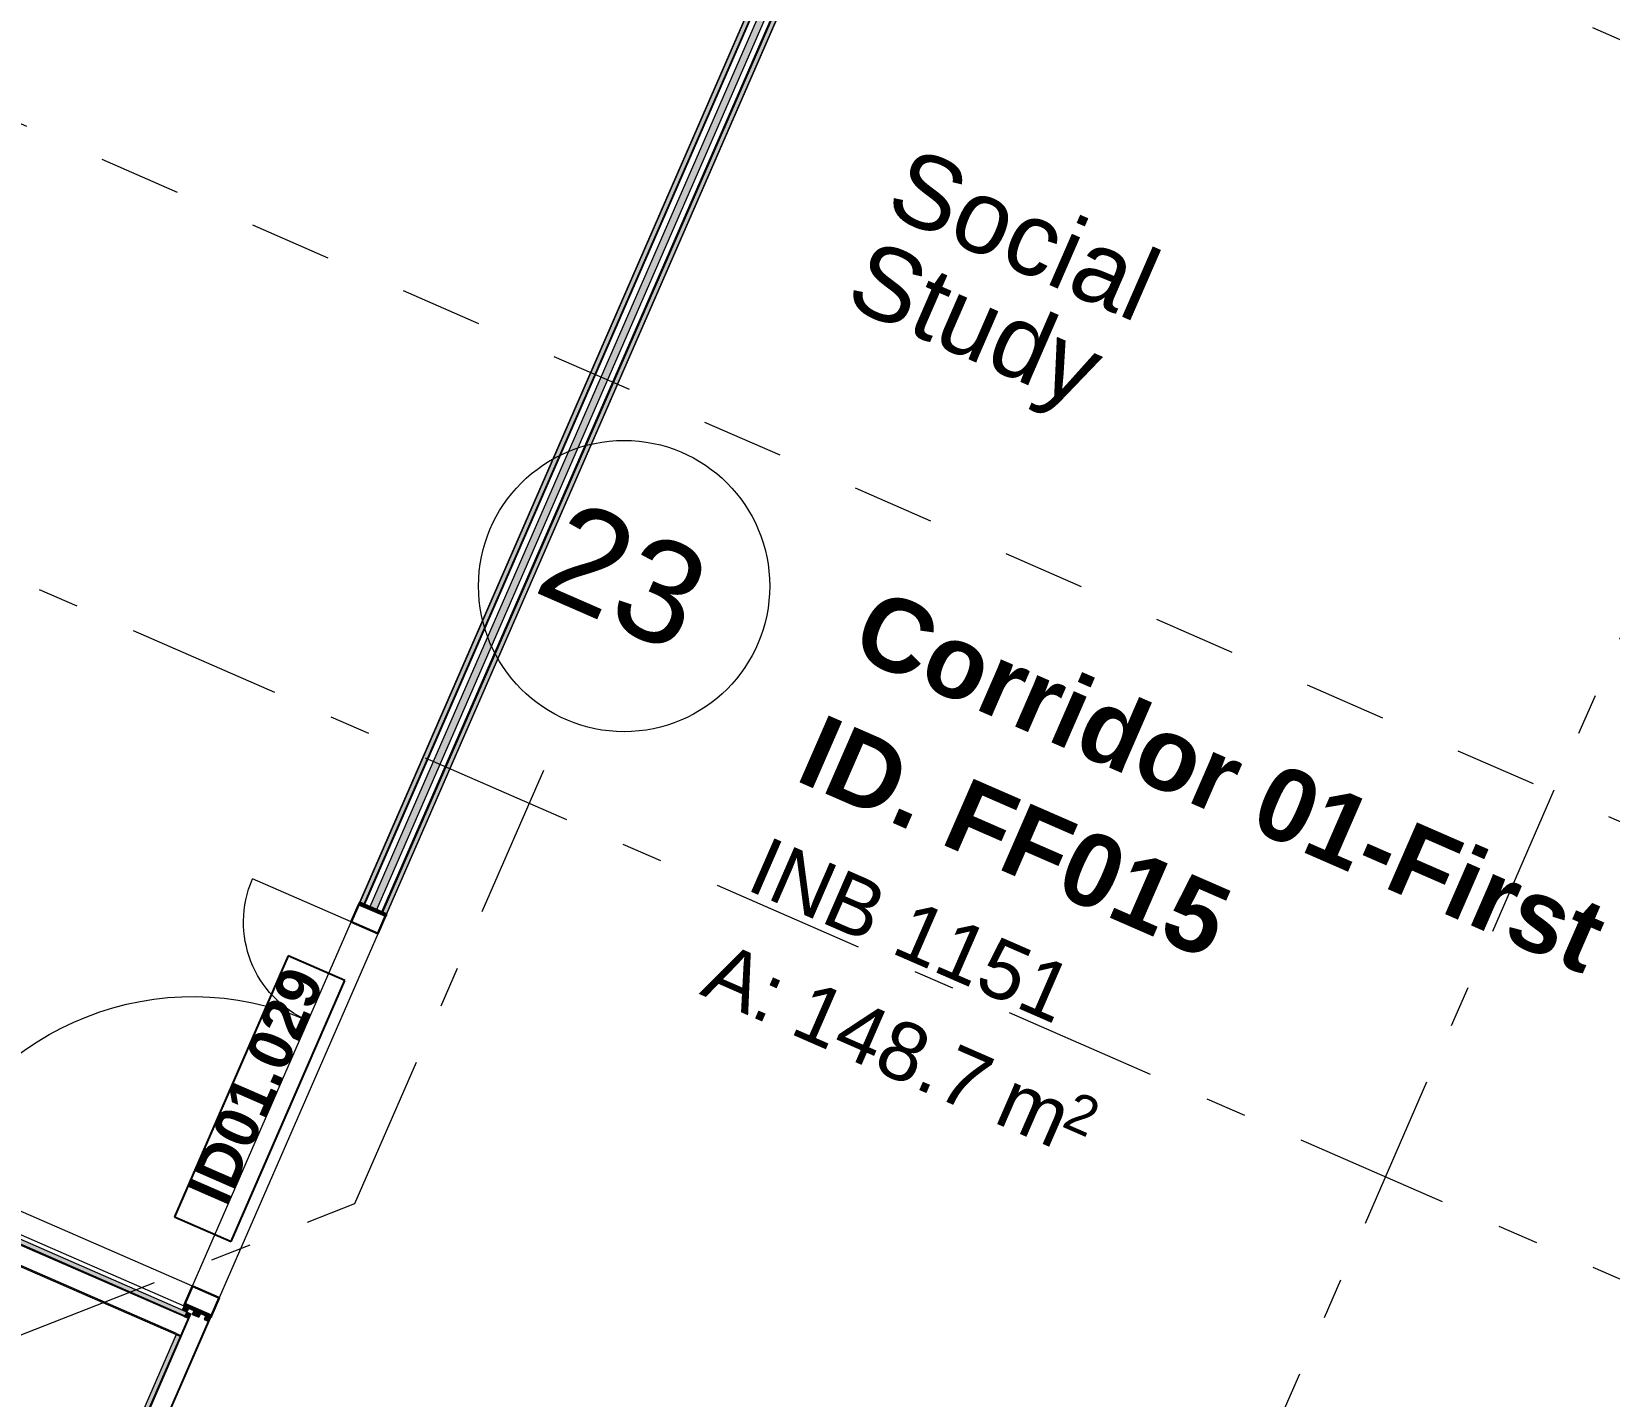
# Model space of a CAD drawing. Header units: millimetres. Extents: x -50172 to 90294, y -80883 to 25069.
# Drawn here: x -12925 to -7507, y -30764 to -26079 of the extents above; entities that cross this region are included whole.
import ezdxf
from ezdxf.enums import TextEntityAlignment as Align

# ---------------------------------------------------------------- set-up
doc = ezdxf.new("R2010")
doc.units = ezdxf.units.MM
doc.header["$MEASUREMENT"] = 0
doc.linetypes.add('Dashed', pattern=[564.444447, 282.222223, -282.222223])
doc.linetypes.add('Double Dashed', pattern=[1093.611073, 529.166651, -211.666656, 141.111112, -211.666656])
for name, color, linetype in [('A-25-M_Wall_Int', 7, 'Continuous'), ('A-95-MC_Marker_Section_P2.Marker', 7, 'Continuous'), ('New_A-05-M_Gross_Int_Circulation', 7, 'Continuous'), ('New_A-15-MG_Structural_Grid_Phase_2', 7, 'Continuous'), ('New_A-25-M_Wall_Int', 7, 'Continuous'), ('New_A-35-M_FFE-Zone', 7, 'Continuous'), ('New_ArchiCAD Door Markers', 7, 'Continuous'), ('New_ArchiCAD Doors', 7, 'Continuous')]:
    doc.layers.add(name, color=color, linetype=linetype)
for name, color, linetype, lineweight in [('A-25-M_Wall_Int_Pen_No__1', 7, 'Continuous', 13), ('A-95-MC_Marker_Section_P2.Marker_Pen_No__1', 7, 'Continuous', 13), ('New_A-25-M_Wall_Int_Pen_No__1', 7, 'Continuous', 13), ('New_A-95-P_Text_1_50_GA_Pen_No__1', 7, 'Continuous', 13), ('New_ArchiCAD Door Markers_Pen_No__1', 7, 'Continuous', 13), ('New_ArchiCAD Door Markers_Pen_No__5', 7, 'Continuous', 25), ('New_ArchiCAD Doors_Pen_No__1', 7, 'Continuous', 13), ('New_ArchiCAD Zone Stamps_Pen_No__9', 7, 'Continuous', 13)]:
    doc.layers.add(name, color=color, linetype=linetype, lineweight=lineweight)
for name, color, linetype, lineweight, true_color in [('A-25-M_Wall_Int_Pen_No__107', 7, 'Continuous', 15, 0xa6a6a6), ('New_A-05-M_Gross_Int_Circulation_Pen_No__74', 7, 'Continuous', 20, 0x606060), ('New_A-15-MG_Structural_Grid_Phase_2_Pen_No__222', 7, 'Continuous', 13, 0x65af33), ('New_A-25-M_Wall_Int_Pen_No__107', 7, 'Continuous', 15, 0xa6a6a6), ('New_A-35-M_FFE-Zone_Pen_No__74', 7, 'Continuous', 20, 0x606060), ('New_ArchiCAD Doors_Pen_No__43', 7, 'Continuous', 30, 0x444444), ('New_ArchiCAD Doors_Pen_No__63', 7, 'Continuous', 20, 0x606060)]:
    doc.layers.add(name, color=color, linetype=linetype, lineweight=lineweight, true_color=true_color)
doc.styles.add('GENERATED_STYLE_1', font='')
doc.styles.add('GENERATED_STYLE_2', font='')
doc.styles.add('GENERATED_STYLE_3', font='')
doc.styles.add('GENERATED_STYLE_4', font='')
doc.styles.get('GENERATED_STYLE_1').set_extended_font_data('Arial', bold=True)
doc.styles.get('GENERATED_STYLE_2').set_extended_font_data('Swis721 BT', bold=True)
doc.styles.get('GENERATED_STYLE_3').set_extended_font_data('Arial')
doc.styles.get('GENERATED_STYLE_4').set_extended_font_data('Swis721 BT')

# ---------------------------------------------------------------- blocks, each defined once
blk = doc.blocks.new('Corridor 01-First_INB 1151_10_1', base_point=(-9240.8, -29522.2))
at = {"layer": 'New_A-05-M_Gross_Int_Circulation_Pen_No__74', "linetype": 'Continuous'}
blk.add_line((-8283, -21256.9), (-12748.2, -31496.9), dxfattribs=at)
at = {"layer": 'New_ArchiCAD Zone Stamps_Pen_No__9'}
for tag, height, style, p in [('ROOM_NAME', 250, 'GENERATED_STYLE_1', (-10021.4, -27985.4)), ('zoneNameLine2', 250, 'GENERATED_STYLE_1', (-10209.8, -28417.5)), ('ROOM_NUMBER', 200, 'GENERATED_STYLE_3', (-10398.2, -28838.2)), ('measuredAreaCode', 200, 'GENERATED_STYLE_3', (-10555.2, -29198.4)), ('DUMMY_649', 200, 'GENERATED_STYLE_3', (-10247.8, -29332.4)), ('DUMMY_650', 200, 'GENERATED_STYLE_3', (-9618.7, -29606.8)), ('DUMMY_651', 133.3, 'GENERATED_STYLE_3', (-9339.4, -29713.3))]:
    blk.add_attdef(tag, text='', height=height, rotation=336.4404, dxfattribs=dict(at, style=style)).set_placement(p, align=Align.TOP_LEFT)
blk = doc.blocks.new('Computer Lab E (PG)_INB 1101_11_1', base_point=(-15404.6, -22880.3))
at = {"layer": 'New_A-35-M_FFE-Zone_Pen_No__74', "linetype": 'Continuous'}
for p, q in [((-12402.4, -30453.4), (-8386.8, -21244.5)), ((-13046.7, -30172.5), (-12402.4, -30453.4))]:
    blk.add_line(p, q, dxfattribs=at)
at = {"layer": 'New_ArchiCAD Zone Stamps_Pen_No__9'}
for tag, height, style, p in [('ROOM_NAME', 250, 'GENERATED_STYLE_1', (-16534.2, -21191.3)), ('zoneNameLine2', 250, 'GENERATED_STYLE_1', (-16722.6, -21623.4)), ('ROOM_NUMBER', 200, 'GENERATED_STYLE_3', (-16911.1, -22044.1)), ('measuredAreaCode', 200, 'GENERATED_STYLE_3', (-17068.1, -22404.2)), ('DUMMY_649', 200, 'GENERATED_STYLE_3', (-16760.7, -22538.3)), ('DUMMY_650', 200, 'GENERATED_STYLE_3', (-16271.3, -22751.7)), ('DUMMY_651', 133.3, 'GENERATED_STYLE_3', (-15992.1, -22858.2))]:
    blk.add_attdef(tag, text='', height=height, rotation=336.4404, dxfattribs=dict(at, style=style)).set_placement(p, align=Align.TOP_LEFT)
blk = doc.blocks.new('*X429')
at = {"layer": 'New_A-25-M_Wall_Int_Pen_No__107', "linetype": 'Continuous'}
blk.add_hatch(color=256, dxfattribs=at).paths.add_polyline_path([(-12367.1, -30467.8), (-12373.5, -30482.4), (-12350.6, -30492.4), (-12344.2, -30477.8)])
blk = doc.blocks.new('*X430')
at = {"layer": 'New_A-25-M_Wall_Int_Pen_No__107', "linetype": 'Continuous'}
blk.add_hatch(color=256, dxfattribs=at).paths.add_polyline_path([(-8315.2, -21175.4), (-11763.5, -29083.7), (-11740.6, -29093.7), (-8302.2, -21208.3)])
blk = doc.blocks.new('Double Door Asymmetric 19_7')
at = {"layer": 'New_ArchiCAD Doors_Pen_No__1', "linetype": 'Continuous'}
for p, q in [((-755, -15), (-755, 0)), ((755, -15), (755, 0)), ((-755, -18), (-755, -15)), ((-755, -38), (-755, -18)), ((-755, -63), (-755, -38)), ((755, -18), (755, -15)), ((755, -38), (755, -18)), ((755, -63), (755, -38)), ((-755, -82), (-755, -63)), ((-755, -85), (-755, -82)), ((-755, -100), (-755, -85)), ((755, -82), (755, -63)), ((755, -85), (755, -82)), ((755, -100), (755, -85))]:
    blk.add_line(p, q, dxfattribs=at)
at = {"layer": 'New_ArchiCAD Doors_Pen_No__43', "linetype": 'Continuous'}
for p, q in [((-748, 0), (-755, 0)), ((-755, 0), (-755, -100)), ((-682, 0), (-748, 0)), ((-748, 0), (-748, -100)), ((-682, -100), (-682, 0)), ((748, 0), (682, 0)), ((682, 0), (682, -100)), ((748, 0), (755, 0)), ((748, -100), (748, 0)), ((755, 0), (755, -100)), ((-748, -100), (-755, -100)), ((-748, -100), (-682, -100)), ((682, -100), (748, -100)), ((748, -100), (755, -100))]:
    blk.add_line(p, q, dxfattribs=at)
at = {"layer": 'New_ArchiCAD Doors_Pen_No__63', "linetype": 'Continuous'}
for p, q in [((682, 0), (682, 994)), ((-682, 0), (-682, 370))]:
    blk.add_line(p, q, dxfattribs=at)
for centre, radius, start, end in [((682, 0), 994, 90, 180), ((-682, 0), 370, 0, 90)]:
    blk.add_arc(centre, radius, start, end, dxfattribs=at)
blk = doc.blocks.new('Door Stamp 17_32')
at = {"layer": 'New_ArchiCAD Door Markers_Pen_No__5', "linetype": 'Continuous'}
for p, q in [((488.6, -40), (-488.6, -40)), ((-488.6, -40), (-488.6, -251.8)), ((488.6, -40), (-488.6, -40)), ((488.6, -251.8), (488.6, -40)), ((-488.6, -251.8), (488.6, -251.8))]:
    blk.add_line(p, q, dxfattribs=at)
at = {"layer": 'New_ArchiCAD Door Markers_Pen_No__1', "style": 'GENERATED_STYLE_2'}
blk.add_attdef('AC_WIDO_ID', text='', height=150, rotation=180, dxfattribs=at).set_placement((429.7, 4.2), align=Align.BOTTOM_LEFT)
blk = doc.blocks.new('Wall_84_1', base_point=(-8283.1, -21257))
at = {"layer": 'New_A-25-M_Wall_Int_Pen_No__107', "linetype": 'Continuous', "lineweight": 0, "true_color": 0x535353}
for points in [[(-11784.6, -29074.5), (-11781.9, -29075.7), (-8325.5, -21149.1), (-8326.5, -21146.5), (-8327.4, -21146.1)], [(-8622.1, -21989.3), (-11723.2, -29101.3), (-11720.5, -29102.5), (-8619.3, -21990.5)], [(-12388.2, -30458.6), (-12394.5, -30473.2), (-12391.8, -30474.4), (-12385.4, -30459.8)], [(-12326.8, -30485.4), (-12333.1, -30500), (-12330.4, -30501.2), (-12324, -30486.6)]]:
    blk.add_hatch(color=251, dxfattribs=at).paths.add_polyline_path(points)
at = {"layer": 'New_A-25-M_Wall_Int_Pen_No__107', "linetype": 'Continuous'}
for points in [[(-11798.4, -29068.5), (-11784.6, -29074.5), (-8370.6, -21245.1), (-8384.4, -21239.1)], [(-8625.3, -22004.3), (-11720.5, -29102.5), (-11706.7, -29108.5), (-8611.6, -22010.3)], [(-12408.3, -30467.2), (-12394.5, -30473.2), (-12388.2, -30458.6), (-12401.9, -30452.6)], [(-12330.4, -30501.2), (-12316.6, -30507.2), (-12310.3, -30492.6), (-12324, -30486.6)]]:
    blk.add_hatch(color=256, dxfattribs=at).paths.add_polyline_path(points)
at = {"layer": 'New_A-25-M_Wall_Int_Pen_No__1', "linetype": 'Continuous'}
for p, q in [((-8327.4, -21146.1), (-11784.6, -29074.5)), ((-8325.5, -21149.1), (-11781.9, -29075.7)), ((-8315.2, -21175.4), (-11763.5, -29083.7)), ((-8302.2, -21208.3), (-11740.6, -29093.7)), ((-8622.1, -21989.3), (-11723.2, -29101.3)), ((-8625.3, -22004.3), (-11720.5, -29102.5)), ((-11784.6, -29074.5), (-11798.4, -29068.5)), ((-11781.9, -29075.7), (-11784.6, -29074.5)), ((-11763.5, -29083.7), (-11781.9, -29075.7)), ((-11740.6, -29093.7), (-11763.5, -29083.7)), ((-11723.2, -29101.3), (-11740.6, -29093.7)), ((-11720.5, -29102.5), (-11723.2, -29101.3)), ((-11706.7, -29108.5), (-11720.5, -29102.5)), ((-12388.2, -30458.6), (-12401.9, -30452.6)), ((-12388.2, -30458.6), (-12394.5, -30473.2)), ((-12385.4, -30459.8), (-12391.8, -30474.4)), ((-12385.4, -30459.8), (-12388.2, -30458.6)), ((-12367.1, -30467.8), (-12385.4, -30459.8)), ((-12367.1, -30467.8), (-12373.5, -30482.4)), ((-12344.2, -30477.8), (-12367.1, -30467.8)), ((-12344.2, -30477.8), (-12350.6, -30492.4)), ((-12326.8, -30485.4), (-12344.2, -30477.8)), ((-12326.8, -30485.4), (-12333.1, -30500)), ((-12324, -30486.6), (-12330.4, -30501.2)), ((-12324, -30486.6), (-12326.8, -30485.4)), ((-12310.3, -30492.6), (-12324, -30486.6))]:
    blk.add_line(p, q, dxfattribs=at)
at = {"layer": 'New_A-25-M_Wall_Int_Pen_No__1', "linetype": 'Continuous', "flags": 128}
for points in [[(-8384.4, -21239.1), (-11798.4, -29068.5)], [(-11706.7, -29108.5), (-8611.6, -22010.3)], [(-12401.9, -30452.6), (-12408.3, -30467.2)], [(-12408.3, -30467.2), (-12378, -30480.4)], [(-12373.5, -30482.4), (-12350.6, -30492.4)], [(-12333.1, -30500), (-12316.6, -30507.2)], [(-12316.6, -30507.2), (-12310.3, -30492.6)]]:
    blk.add_lwpolyline(points, dxfattribs=at)
at = {"layer": 'New_A-25-M_Wall_Int', "color": 250, "lineweight": 50, "true_color": 0x2a2a2a}
for name in ['*X430', '*X429']:
    blk.add_blockref(name, (0, 0), dxfattribs=at)
at = {"layer": 'New_ArchiCAD Door Markers'}
ref = blk.add_blockref('Door Stamp 17_32', (-12008.5, -29800.5), dxfattribs=dict(at, rotation=246.4404115839982))
ref.add_attrib('AC_WIDO_ID', 'ID01.029', dxfattribs={"layer": 'New_ArchiCAD Door Markers_Pen_No__1', "color": 7, "height": 150, "rotation": 66.4404, "style": 'GENERATED_STYLE_2'}).set_placement((-12216.9, -30134.3), align=Align.BOTTOM_LEFT)
at = {"layer": 'New_ArchiCAD Doors', "color": 251, "linetype": 'Continuous', "lineweight": 20, "true_color": 0x606060, "xscale": -1, "zscale": 1000, "rotation": 66.44041158399823}
blk.add_blockref('Double Door Asymmetric 19_7', (-12100.2, -29760.6), dxfattribs=at)
blk = doc.blocks.new('Wall_228_1', base_point=(-12995, -30304.1))
at = {"layer": 'A-25-M_Wall_Int_Pen_No__107', "linetype": 'Continuous'}
blk.add_hatch(color=256, dxfattribs=at).paths.add_polyline_path([(-12394.5, -30473.2), (-13039, -30192.2), (-13031.2, -30212), (-12400.5, -30487)])
at = {"layer": 'A-25-M_Wall_Int_Pen_No__107', "linetype": 'Continuous', "lineweight": 0, "true_color": 0x535353}
for points in [[(-12400.5, -30487), (-13031.2, -30212), (-13029.7, -30215.9), (-12401.7, -30489.7)], [(-12427.3, -30548.4), (-12996.6, -30300.2), (-12995, -30304.1), (-12428.5, -30551.1)]]:
    blk.add_hatch(color=251, dxfattribs=at).paths.add_polyline_path(points)
at = {"layer": 'A-25-M_Wall_Int_Pen_No__1', "linetype": 'Continuous'}
for p, q in [((-12400.5, -30487), (-13031.2, -30212)), ((-12401.7, -30489.7), (-13029.7, -30215.9)), ((-12427.3, -30548.4), (-12996.6, -30300.2))]:
    blk.add_line(p, q, dxfattribs=at)
at = {"layer": 'A-25-M_Wall_Int_Pen_No__1', "linetype": 'Continuous', "flags": 128}
for points in [[(-12394.5, -30473.2), (-13039, -30192.2)], [(-12995, -30304.1), (-12428.5, -30551.1)]]:
    blk.add_lwpolyline(points, dxfattribs=at)
blk = doc.blocks.new('Wall_407_1', base_point=(-12316.6, -30507.2))
at = {"layer": 'A-25-M_Wall_Int_Pen_No__107', "linetype": 'Continuous', "lineweight": 0, "true_color": 0x535353}
for points in [[(-12775.6, -31392.2), (-12385.2, -30496.9), (-12388, -30495.7), (-12778.4, -31391)], [(-12388, -30495.7), (-12386.8, -30493), (-12400.5, -30487), (-12401.7, -30489.7)], [(-12385.2, -30496.9), (-12384, -30494.2), (-12386.8, -30493), (-12388, -30495.7)], [(-12384, -30494.2), (-12378, -30480.4), (-12380.8, -30479.2), (-12386.8, -30493)], [(-12741, -31480.4), (-12316.6, -30507.2), (-12319.4, -30506), (-12743.7, -31479.2)], [(-12414.8, -30557.1), (-12413.6, -30554.4), (-12427.3, -30548.4), (-12428.5, -30551.1)], [(-12776.8, -31394.9), (-12775.6, -31392.2), (-12778.4, -31391), (-12779.6, -31393.7)], [(-12742.2, -31483.1), (-12741, -31480.4), (-12743.7, -31479.2), (-12744.9, -31481.9)]]:
    blk.add_hatch(color=251, dxfattribs=at).paths.add_polyline_path(points)
at = {"layer": 'A-25-M_Wall_Int_Pen_No__107', "linetype": 'Continuous'}
for points in [[(-12386.8, -30493), (-12380.8, -30479.2), (-12394.5, -30473.2), (-12400.5, -30487)], [(-12778.4, -31391), (-12414.8, -30557.1), (-12428.5, -30551.1), (-12792.1, -31385)]]:
    blk.add_hatch(color=256, dxfattribs=at).paths.add_polyline_path(points)
at = {"layer": 'New_A-25-M_Wall_Int_Pen_No__107', "linetype": 'Continuous', "lineweight": 0, "true_color": 0x535353}
for points in [[(-12778.4, -31391), (-12792.1, -31385), (-12790.6, -31388.9), (-12779.6, -31393.7)], [(-12744.9, -31481.9), (-12743.7, -31479.2), (-12757.5, -31473.2), (-12755.9, -31477.1)]]:
    blk.add_hatch(color=251, dxfattribs=at).paths.add_polyline_path(points)
at = {"layer": 'New_A-25-M_Wall_Int_Pen_No__107', "linetype": 'Continuous'}
for points in [[(-12755.9, -31477.1), (-12749.7, -31492.9), (-12744.9, -31481.9)], [(-12744.9, -31481.9), (-12749.7, -31492.9), (-12748.2, -31496.9), (-12742.2, -31483.1)]]:
    blk.add_hatch(color=256, dxfattribs=at).paths.add_polyline_path(points)
at = {"layer": 'A-25-M_Wall_Int_Pen_No__1', "linetype": 'Continuous'}
for p, q in [((-12388, -30495.7), (-12778.4, -31391)), ((-12378, -30480.4), (-12776.8, -31394.9)), ((-12401.7, -30489.7), (-12388, -30495.7)), ((-12386.8, -30493), (-12400.5, -30487)), ((-12380.8, -30479.2), (-12386.8, -30493)), ((-12319.4, -30506), (-12743.7, -31479.2)), ((-12428.5, -30551.1), (-12414.8, -30557.1)), ((-12427.3, -30548.4), (-12413.6, -30554.4))]:
    blk.add_line(p, q, dxfattribs=at)
at = {"layer": 'A-25-M_Wall_Int_Pen_No__1', "linetype": 'Continuous', "flags": 128}
for points in [[(-12394.5, -30473.2), (-12380.8, -30479.2)], [(-12380.8, -30479.2), (-12378, -30480.4)], [(-12373.5, -30482.4), (-12350.6, -30492.4)], [(-12333.1, -30500), (-12319.4, -30506)], [(-12428.5, -30551.1), (-12792.1, -31385)], [(-12742.2, -31483.1), (-12316.6, -30507.2)], [(-12319.4, -30506), (-12316.6, -30507.2)], [(-12748.2, -31496.9), (-12742.2, -31483.1)]]:
    blk.add_lwpolyline(points, dxfattribs=at)
at = {"layer": 'New_A-25-M_Wall_Int_Pen_No__1', "linetype": 'Continuous'}
for p, q in [((-12778.4, -31391), (-12792.1, -31385)), ((-12779.6, -31393.7), (-12790.6, -31388.9)), ((-12776.8, -31394.9), (-12779.6, -31393.7)), ((-12743.7, -31479.2), (-12757.5, -31473.2)), ((-12744.9, -31481.9), (-12755.9, -31477.1)), ((-12742.2, -31483.1), (-12744.9, -31481.9))]:
    blk.add_line(p, q, dxfattribs=at)
blk = doc.blocks.new('Standard grid marker_31')
at = {"layer": 'New_A-15-MG_Structural_Grid_Phase_2_Pen_No__222', "linetype": 'Double Dashed'}
blk.add_line((705.1, 0), (18281.2, 0), dxfattribs=at)
at = {"layer": 'New_A-15-MG_Structural_Grid_Phase_2_Pen_No__222', "style": 'GENERATED_STYLE_4'}
for tag, p in [('AC_MarkerText_1_0', (-500, 43.4)), ('AC_MarkerText_1_1', (19486.3, 43.4))]:
    blk.add_attdef(tag, text='', height=350, rotation=180, dxfattribs=at).set_placement(p, align=Align.MIDDLE_CENTER)
blk = doc.blocks.new('Standard grid marker_32')
at = {"layer": 'New_A-15-MG_Structural_Grid_Phase_2_Pen_No__222', "linetype": 'Double Dashed'}
blk.add_line((705.1, 0), (53258.1, 0), dxfattribs=at)
at = {"layer": 'New_A-15-MG_Structural_Grid_Phase_2_Pen_No__222', "style": 'GENERATED_STYLE_4'}
for tag, p in [('AC_MarkerText_1_0', (-500, 38.7)), ('AC_MarkerText_1_1', (54463.2, 38.7))]:
    blk.add_attdef(tag, text='', height=350, rotation=180, dxfattribs=at).set_placement(p, align=Align.MIDDLE_CENTER)
blk = doc.blocks.new('Standard grid marker_38')
at = {"layer": 'New_A-15-MG_Structural_Grid_Phase_2_Pen_No__222', "linetype": 'Double Dashed'}
for p, q in [((20151.3, 0), (21048.7, -897.4)), ((21048.7, -897.4), (22861.2, -897.4))]:
    blk.add_line(p, q, dxfattribs=at)
at = {"layer": 'New_A-15-MG_Structural_Grid_Phase_2_Pen_No__222', "linetype": 'Continuous'}
blk.add_circle((23361.2, -897.4), 500, dxfattribs=at)
at = {"layer": 'New_A-15-MG_Structural_Grid_Phase_2_Pen_No__222', "style": 'GENERATED_STYLE_4'}
for tag, p in [('AC_MarkerText_1_0', (-500, -861)), ('AC_MarkerText_1_1', (23361.2, -861))]:
    blk.add_attdef(tag, text='', height=350, rotation=270, dxfattribs=at).set_placement(p, align=Align.MIDDLE_CENTER)
blk = doc.blocks.new('Standard grid marker_44')
at = {"layer": 'New_A-15-MG_Structural_Grid_Phase_2_Pen_No__222', "linetype": 'Double Dashed'}
blk.add_line((1905, 0), (37382, 0), dxfattribs=at)
at = {"layer": 'New_A-15-MG_Structural_Grid_Phase_2_Pen_No__222', "style": 'GENERATED_STYLE_4'}
for tag, p in [('AC_MarkerText_1_0', (-500, 946.2)), ('AC_MarkerText_1_1', (39787, 946.2))]:
    blk.add_attdef(tag, text='', height=350, rotation=270, dxfattribs=at).set_placement(p, align=Align.MIDDLE_CENTER)
blk = doc.blocks.new('Cutting Plane_4_1', base_point=(-25330.5, -21002.6))
at = {"layer": 'A-95-MC_Marker_Section_P2.Marker_Pen_No__1', "linetype": 'Dashed'}
blk.add_line((-25101.3, -21102.5), (22391.9, -41811.9), dxfattribs=at)

msp = doc.modelspace()

# ---------------------------------------------------------------- block references
at = {"layer": 'A-25-M_Wall_Int', "color": 250, "lineweight": 50, "true_color": 0x2a2a2a}
for name, p in [('Wall_228_1', (-12995, -30304.1)), ('Wall_407_1', (-12316.6, -30507.2))]:
    msp.add_blockref(name, p, dxfattribs=at)
at = {"layer": 'A-95-MC_Marker_Section_P2.Marker'}
msp.add_blockref('Cutting Plane_4_1', (-25330.5, -21002.6), dxfattribs=at)
at = {"layer": 'New_A-05-M_Gross_Int_Circulation', "linetype": 'Continuous'}
ref = msp.add_blockref('Corridor 01-First_INB 1151_10_1', (-9240.8, -29522.2), dxfattribs=at)
ref.add_attrib('ROOM_NAME', 'Corridor 01-First', dxfattribs={"layer": 'New_ArchiCAD Zone Stamps_Pen_No__9', "color": 7, "height": 250, "rotation": 336.4404, "style": 'GENERATED_STYLE_1'}).set_placement((-10021.4, -27985.4), align=Align.TOP_LEFT)
ref.add_attrib('ROOM_NUMBER', 'INB 1151', dxfattribs={"layer": 'New_ArchiCAD Zone Stamps_Pen_No__9', "color": 7, "height": 200, "rotation": 336.4404, "style": 'GENERATED_STYLE_3'}).set_placement((-10398.2, -28838.2), align=Align.TOP_LEFT)
ref.add_attrib('zoneNameLine2', 'ID. FF015', dxfattribs={"layer": 'New_ArchiCAD Zone Stamps_Pen_No__9', "color": 7, "height": 250, "rotation": 336.4404, "style": 'GENERATED_STYLE_1'}).set_placement((-10209.8, -28417.5), align=Align.TOP_LEFT)
ref.add_attrib('measuredAreaCode', 'A: ', dxfattribs={"layer": 'New_ArchiCAD Zone Stamps_Pen_No__9', "color": 7, "height": 200, "rotation": 336.4404, "style": 'GENERATED_STYLE_3'}).set_placement((-10555.2, -29198.4), align=Align.TOP_LEFT)
ref.add_attrib('DUMMY_649', '148.7', dxfattribs={"layer": 'New_ArchiCAD Zone Stamps_Pen_No__9', "color": 7, "height": 200, "rotation": 336.4404, "style": 'GENERATED_STYLE_3'}).set_placement((-10247.8, -29332.4), align=Align.TOP_LEFT)
ref.add_attrib('DUMMY_650', ' m', dxfattribs={"layer": 'New_ArchiCAD Zone Stamps_Pen_No__9', "color": 7, "height": 200, "rotation": 336.4404, "style": 'GENERATED_STYLE_3'}).set_placement((-9618.7, -29606.8), align=Align.TOP_LEFT)
ref.add_attrib('DUMMY_651', '2', dxfattribs={"layer": 'New_ArchiCAD Zone Stamps_Pen_No__9', "color": 7, "height": 133.3, "rotation": 336.4404, "style": 'GENERATED_STYLE_3'}).set_placement((-9339.4, -29713.3), align=Align.TOP_LEFT)
at = {"layer": 'New_A-15-MG_Structural_Grid_Phase_2', "color": 8, "linetype": 'Continuous', "lineweight": 15, "zscale": 1000}
for name, p, rotation in [('Standard grid marker_44', (-9543.7, -32918), 66.44041158399293), ('Standard grid marker_31', (-6433.3, -26559.5), 156.4404115839929), ('Standard grid marker_32', (22639.6, -43491.3), 156.4404115839929)]:
    msp.add_blockref(name, p, dxfattribs=dict(at, rotation=rotation))
at = {"layer": 'New_A-15-MG_Structural_Grid_Phase_2', "color": 8, "linetype": 'Continuous', "lineweight": 15}
ref = msp.add_blockref('Standard grid marker_38', (-21050.7, -49037.7), dxfattribs=dict(at, zscale=1000, rotation=66.44041158399293))
ref.add_attrib('AC_MarkerText_1_1', '23', dxfattribs={"layer": 'New_A-15-MG_Structural_Grid_Phase_2_Pen_No__222', "color": 85, "true_color": 0x65af33, "height": 350, "rotation": 336.4404, "style": 'GENERATED_STYLE_4'}).set_placement((-10890.6, -27946.1), align=Align.MIDDLE_CENTER)
at = {"layer": 'New_A-25-M_Wall_Int', "color": 250, "lineweight": 50, "true_color": 0x2a2a2a}
msp.add_blockref('Wall_84_1', (-8283.1, -21257), dxfattribs=at)
at = {"layer": 'New_A-35-M_FFE-Zone', "linetype": 'Continuous'}
msp.add_blockref('Computer Lab E (PG)_INB 1101_11_1', (-15404.6, -22880.3), dxfattribs=at)

# ---------------------------------------------------------------- texts
at = {"layer": 'New_A-95-P_Text_1_50_GA_Pen_No__1', "linetype": 'Continuous', "insert": (-9902.9, -26470.2), "char_height": 250, "width": 1492.096, "attachment_point": 1, "rotation": 336.4404, "line_spacing_factor": 0.827114, "style": 'GENERATED_STYLE_4'}
msp.add_mtext('\\A1;{\\fSwis721 BT|b0|i0|c0|p34;Social Study}', dxfattribs=at)

doc.saveas('drawing.dxf')
